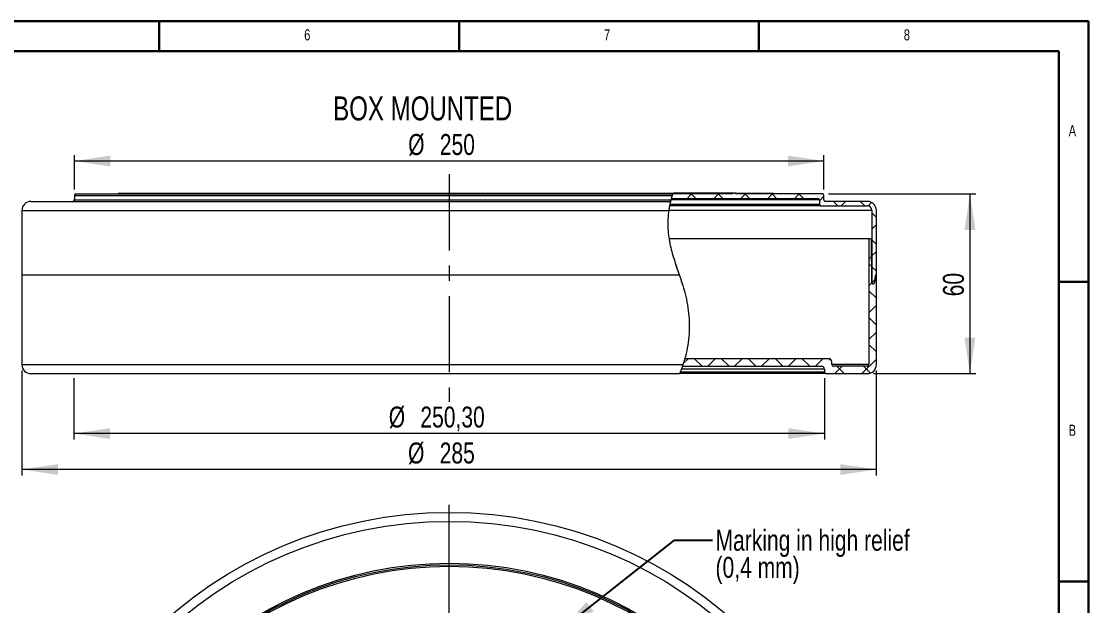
# Model space of a CAD drawing. Header units: millimetres. Extents: x 5 to 415, y 5 to 292.
# Drawn here: x 237 to 415, y 194.5 to 292 of the extents above; entities that cross this region are included whole.
import ezdxf

# ---------------------------------------------------------------- set-up
doc = ezdxf.new("R2010")
doc.units = ezdxf.units.MM
doc.linetypes.add('CENTERX2', pattern=[20.32, 12.7, -2.54, 2.54, -2.54])
doc.layers.add('AM_BOR', color=7, linetype='Continuous', lineweight=30)
doc.styles.add('SLDTEXTSTYLE4', font='TXT', dxfattribs={"width": 0.75})
doc.dimstyles.new('SLDDIMSTYLE0', dxfattribs={"dimtxt": 3.5, "dimasz": 6, "dimexe": 0, "dimexo": 0.0625, "dimgap": 0.875, "dimtad": 2, "dimlfac": 2, "dimrnd": 1e-09, "dimzin": 12, "dimdsep": 46, "dimtxsty": 'SLDTEXTSTYLE4', "dimsah": 1, "dimcen": 0.09, "dimadec": 0, "dimazin": 0, "dimtfac": 1, "dimtofl": 0, "dimtmove": 0, "dimatfit": 3, "dimfxl": 0, "dimtolj": 1, "dimtzin": 12, "dimarcsym": 0})
doc.dimstyles.new('SLDDIMSTYLE1', dxfattribs={"dimtxt": 0, "dimasz": 6, "dimexe": 0, "dimexo": 0.0625, "dimgap": 0, "dimtad": 0, "dimtih": 1, "dimtoh": 1, "dimdec": 0, "dimrnd": 1e-09, "dimzin": 0, "dimdsep": 46, "dimtxsty": 'Standard', "dimsah": 1, "dimcen": 0.09, "dimadec": 0, "dimazin": 0, "dimtfac": 6, "dimtdec": 0, "dimtofl": 0, "dimtmove": 0, "dimatfit": 3, "dimfxl": 0, "dimtolj": 1, "dimtzin": 0, "dimarcsym": 0})

# ---------------------------------------------------------------- blocks, each defined once
blk = doc.blocks.new('SW_HATCH_0')
at = {"color": 0, "linetype": 'Continuous', "lineweight": 0}
for p, q in [((0, 0), (0.75, 0.75)), ((1.44, 0), (0.69, 0.75)), ((4.49, 0), (5.24, 0.75)), ((5.93, 0), (5.18, 0.75)), ((8.98, 0), (9.73, 0.75)), ((10.42, 0), (9.67, 0.75)), ((13.47, 0), (14.22, 0.75)), ((14.91, 0), (14.16, 0.75)), ((17.96, 0), (18.71, 0.75)), ((19.4, 0), (18.65, 0.75)), ((22.06, -0.39), (22.81, 0.36)), ((25.14, -1.25), (24.39, -0.5)), ((25.69, -1.25), (26.44, -0.5)), ((29.63, -1.25), (28.88, -0.5)), ((30.17, -1.26), (30.76, -0.67)), ((31.56, -3.18), (30.81, -2.43)), ((30.81, -5.11), (31.56, -4.36)), ((30.75, -6.86), (30.65, -6.76)), ((31.56, -7.67), (30.81, -6.92)), ((30.81, -9.6), (31.56, -8.85)), ((30.78, -9.63), (30.31, -10.1)), ((30.79, -11.39), (30.31, -10.91)), ((31.56, -12.16), (30.81, -11.41)), ((30.81, -14.09), (30.31, -14.59)), ((30.81, -14.09), (31.27, -13.63)), ((31.56, -13.34), (31.27, -13.63)), ((31.56, -16.65), (30.31, -15.4)), ((31.56, -17.83), (30.31, -19.08)), ((31.56, -21.14), (30.31, -19.89)), ((31.56, -22.32), (30.31, -23.57)), ((31.56, -25.63), (30.31, -24.38)), ((0.19, -26.75), (-0.64, -27.58)), ((2.5, -28), (1.25, -26.75)), ((4.68, -26.75), (3.43, -28)), ((6.99, -28), (5.74, -26.75)), ((9.17, -26.75), (7.92, -28)), ((11.48, -28), (10.23, -26.75)), ((13.66, -26.75), (12.41, -28)), ((15.97, -28), (14.72, -26.75)), ((18.15, -26.75), (16.9, -28)), ((20.46, -28), (19.21, -26.75)), ((22.64, -26.75), (21.39, -28)), ((24.13, -27.18), (23.71, -26.76)), ((25.88, -28), (24.63, -29.25)), ((26.2, -29.25), (24.95, -28)), ((31.56, -26.81), (29.12, -29.25)), ((30.59, -29.15), (29.44, -28))]:
    blk.add_line(p, q, dxfattribs=at)
blk = doc.blocks.new('*D19')
at = {"color": 7, "linetype": 'Continuous', "lineweight": 0}
for p, q in [((371.59, 263.19), (396.2, 263.19)), ((395.2, 263.19), (395.2, 233.19)), ((379.09, 233.19), (396.2, 233.19))]:
    blk.add_line(p, q, dxfattribs=at)
for points in [[(395.2, 263.19), (394.3, 257.19), (396.1, 257.19)], [(395.2, 233.19), (396.1, 239.19), (394.3, 239.19)]]:
    blk.add_solid(points, dxfattribs=at)
at = {"color": 7, "linetype": 'Continuous', "lineweight": 0, "insert": (390.69, 246.1), "char_height": 3.5, "attachment_point": 1, "rotation": 90, "style": 'SLDTEXTSTYLE4'}
blk.add_mtext('60', dxfattribs=at)
blk = doc.blocks.new('*D20')
at = {"color": 7, "linetype": 'Continuous', "lineweight": 0}
for p, q in [((237.09, 233.69), (237.09, 216.19)), ((379.59, 233.69), (379.59, 216.19)), ((379.59, 217.19), (237.09, 217.19))]:
    blk.add_line(p, q, dxfattribs=at)
for points in [[(237.09, 217.19), (243.09, 216.29), (243.09, 218.09)], [(379.59, 217.19), (373.59, 218.09), (373.59, 216.29)]]:
    blk.add_solid(points, dxfattribs=at)
at = {"color": 7, "linetype": 'Continuous', "lineweight": 0, "char_height": 3.5, "attachment_point": 1, "style": 'SLDTEXTSTYLE4'}
for s, insert in [('%%c', (301.49, 221.7)), ('285', (306.77, 221.7))]:
    blk.add_mtext(s, dxfattribs=dict(at, insert=insert))
blk = doc.blocks.new('*D21')
at = {"color": 7, "linetype": 'Continuous', "lineweight": 0}
for p, q in [((245.77, 232.44), (245.77, 222.19)), ((370.92, 232.44), (370.92, 222.19)), ((370.92, 223.19), (245.77, 223.19))]:
    blk.add_line(p, q, dxfattribs=at)
for points in [[(245.77, 223.19), (251.77, 222.29), (251.77, 224.09)], [(370.92, 223.19), (364.92, 224.09), (364.92, 222.29)]]:
    blk.add_solid(points, dxfattribs=at)
at = {"color": 7, "linetype": 'Continuous', "lineweight": 0, "char_height": 3.5, "attachment_point": 1, "style": 'SLDTEXTSTYLE4'}
for s, insert in [('%%c', (298.28, 227.7)), ('250,30', (303.55, 227.7))]:
    blk.add_mtext(s, dxfattribs=dict(at, insert=insert))
blk = doc.blocks.new('*D22')
at = {"color": 7, "linetype": 'Continuous', "lineweight": 0}
for p, q in [((245.84, 263.94), (245.84, 269.68)), ((370.84, 263.94), (370.84, 269.68)), ((370.84, 268.68), (245.84, 268.68))]:
    blk.add_line(p, q, dxfattribs=at)
for points in [[(245.84, 268.68), (251.84, 267.78), (251.84, 269.58)], [(370.84, 268.68), (364.84, 269.58), (364.84, 267.78)]]:
    blk.add_solid(points, dxfattribs=at)
at = {"color": 7, "linetype": 'Continuous', "lineweight": 0, "char_height": 3.5, "attachment_point": 1, "style": 'SLDTEXTSTYLE4'}
for s, insert in [('%%c', (301.51, 273.19)), ('250', (306.79, 273.19))]:
    blk.add_mtext(s, dxfattribs=dict(at, insert=insert))
blk = doc.blocks.new('SW_NOTE_14')
at = {"color": 0, "linetype": 'Continuous', "lineweight": 0, "char_height": 3.5, "attachment_point": 1, "style": 'SLDTEXTSTYLE4'}
for s, insert in [('Marking in high relief ', (0.5, 1.74)), ('(0,4 mm)', (0.5, -2.79))]:
    blk.add_mtext(s, dxfattribs=dict(at, insert=insert))
blk = doc.blocks.new('SW_CENTERMARKSYMBOL_0')
at = {"color": 0, "linetype": 'Continuous', "lineweight": 0}
for p, q in [((0, 2.5), (0, 72.5)), ((-2.5, 0), (-72.5, 0)), ((0, 0), (-1.25, 0)), ((0, 0), (0, 1.25)), ((0, 0), (0, -1.25)), ((0, 0), (1.25, 0)), ((2.5, 0), (72.5, 0)), ((0, -2.5), (0, -72.5))]:
    blk.add_line(p, q, dxfattribs=at)

msp = doc.modelspace()

# ---------------------------------------------------------------- linework, layer by layer
at = {"color": 7, "linetype": 'CENTERX2', "lineweight": 0}
msp.add_line((308.34447, 266.46424), (308.34447, 228.51237), dxfattribs=at)
at = {"color": 7, "linetype": 'Continuous', "lineweight": 15}
for p, q in [((238.59447, 261.93962), (345.25968, 261.93962)), ((245.84447, 262.93962), (245.84447, 262.18962)), ((246.09447, 263.18962), (345.60159, 263.18962)), ((253.22142, 263.33962), (253.22142, 263.18962)), ((253.22142, 263.33962), (253.31157, 263.33962)), ((253.31157, 263.33962), (253.31157, 263.18962)), ((253.31157, 263.33962), (253.33477, 263.33962)), ((253.33477, 263.33962), (253.33477, 263.18962)), ((253.33477, 263.33962), (253.36237, 263.33962)), ((253.36237, 263.33962), (253.36237, 263.18962)), ((253.36237, 263.33962), (253.38552, 263.33962)), ((253.38552, 263.33962), (253.38552, 263.18962)), ((253.38552, 263.33962), (253.54427, 263.33962)), ((253.54427, 263.33962), (253.54427, 263.18962)), ((253.54427, 263.33962), (253.94057, 263.33962)), ((253.94057, 263.33962), (253.94057, 263.18962)), ((253.94057, 263.33962), (258.29422, 263.33962)), ((257.3139, 263.35837), (257.3139, 263.33962)), ((258.29422, 263.33962), (258.29422, 263.18962)), ((258.29422, 263.33962), (258.41137, 263.33962)), ((258.41137, 263.33962), (258.41137, 263.18962)), ((258.41137, 263.33962), (258.54557, 263.33962)), ((258.54557, 263.33962), (258.54557, 263.18962)), ((258.54557, 263.33962), (258.61137, 263.33962)), ((258.61137, 263.33962), (258.61137, 263.18962)), ((258.61137, 263.33962), (259.35827, 263.33962)), ((259.35827, 263.33962), (259.35827, 263.18962)), ((259.35827, 263.33962), (259.60532, 263.33962)), ((259.60532, 263.33962), (259.60532, 263.18962)), ((259.60532, 263.33962), (260.41857, 263.33962)), ((260.41857, 263.33962), (260.41857, 263.18962)), ((260.41857, 263.33962), (260.73247, 263.33962)), ((260.61077, 263.33962), (260.61077, 263.18962)), ((260.80201, 263.33962), (261.01847, 263.33962)), ((261.73062, 263.33962), (261.73062, 263.18962)), ((261.73062, 263.33962), (261.88997, 263.33962)), ((261.88997, 263.33962), (261.88997, 263.18962)), ((261.88997, 263.33962), (262.15767, 263.33962)), ((261.94655, 263.33962), (261.94655, 263.35837)), ((262.15767, 263.33962), (262.15767, 263.18962)), ((262.15767, 263.33962), (262.78092, 263.33962)), ((262.78092, 263.33962), (262.78092, 263.18962)), ((262.78092, 263.33962), (263.02162, 263.33962)), ((263.02162, 263.33962), (263.02162, 263.18962)), ((263.02162, 263.33962), (263.28932, 263.33962)), ((263.28932, 263.33962), (263.28932, 263.18962)), ((263.28932, 263.33962), (264.00842, 263.33962)), ((264.00842, 263.33962), (264.00842, 263.18962)), ((264.00842, 263.33962), (264.44817, 263.33962)), ((264.44817, 263.33962), (264.44817, 263.18962)), ((264.73162, 263.33962), (264.73162, 263.18962)), ((264.80116, 263.33962), (265.78352, 263.33962)), ((265.78352, 263.33962), (265.78352, 263.18962)), ((265.78352, 263.33962), (267.24107, 263.33962)), ((265.79485, 263.33962), (265.79485, 263.35837)), ((267.24107, 263.33962), (267.24107, 263.18962)), ((267.24107, 263.33962), (267.42177, 263.33962)), ((267.42177, 263.33962), (267.42177, 263.18962)), ((268.72875, 263.35837), (268.72875, 263.33962)), ((270.27872, 263.33962), (270.27872, 263.18962)), ((270.27872, 263.33962), (272.40987, 263.33962)), ((271.53782, 263.33962), (271.53782, 263.35837)), ((272.21102, 263.35837), (272.21102, 263.33962)), ((272.40987, 263.33962), (272.40987, 263.18962)), ((272.40987, 263.33962), (272.52397, 263.33962)), ((272.52397, 263.33962), (272.52397, 263.18962)), ((272.52397, 263.33962), (272.71697, 263.33962)), ((272.71697, 263.33962), (272.71697, 263.18962)), ((273.12296, 263.33962), (273.12296, 263.35837)), ((273.33704, 263.33962), (273.33704, 263.35837)), ((274.86917, 263.33962), (274.86917, 263.18962)), ((274.86917, 263.33962), (277.55107, 263.33962)), ((276.6191, 263.35837), (276.6191, 263.33962)), ((276.73605, 263.33962), (276.73605, 263.35837)), ((277.55107, 263.33962), (277.55107, 263.18962)), ((277.55107, 263.33962), (277.81097, 263.33962)), ((277.81097, 263.33962), (277.81097, 263.18962)), ((277.82202, 263.33962), (277.82202, 263.18962)), ((277.82202, 263.33962), (279.27457, 263.33962)), ((279.27457, 263.33962), (279.27457, 263.18962)), ((279.27457, 263.33962), (279.53327, 263.33962)), ((279.467, 263.35837), (279.467, 263.33962)), ((279.53327, 263.33962), (279.53327, 263.18962)), ((279.53327, 263.33962), (279.60407, 263.33962)), ((279.60407, 263.33962), (279.60407, 263.18962)), ((279.60407, 263.33962), (280.11467, 263.33962)), ((280.11467, 263.33962), (280.11467, 263.18962)), ((280.11467, 263.33962), (280.37517, 263.33962)), ((280.37517, 263.33962), (280.37517, 263.18962)), ((280.37517, 263.33962), (280.65577, 263.33962)), ((280.65577, 263.33962), (280.65577, 263.18962)), ((281.53062, 263.33962), (281.53062, 263.18962)), ((290.18016, 263.35837), (290.18016, 263.33962)), ((294.24629, 263.33962), (294.24629, 263.35837)), ((301.55761, 263.35837), (301.55761, 263.33962)), ((301.77075, 263.35837), (301.77075, 263.33962)), ((302.32022, 263.35837), (302.32022, 263.33962)), ((302.99977, 263.33962), (302.99977, 263.18962)), ((302.99977, 263.33962), (304.36732, 263.33962)), ((304.2005, 263.33962), (304.2005, 263.35837)), ((304.36732, 263.33962), (304.36732, 263.18962)), ((304.36732, 263.33962), (305.30027, 263.33962)), ((305.19799, 263.33962), (305.19799, 263.35837)), ((305.30027, 263.33962), (305.30027, 263.18962)), ((305.30027, 263.33962), (307.38467, 263.33962)), ((307.38467, 263.33962), (307.38467, 263.18962)), ((307.39927, 263.33962), (307.66097, 263.33962)), ((307.5736, 263.33962), (307.5736, 263.35837)), ((307.72197, 263.33962), (307.72197, 263.18962)), ((307.72197, 263.33962), (307.72777, 263.33962)), ((307.79732, 263.33962), (307.79732, 263.18962)), ((308.27457, 263.33962), (308.27457, 263.18962)), ((309.31454, 263.35837), (309.31454, 263.33962)), ((309.59757, 263.33962), (309.59757, 263.18962)), ((309.99355, 263.35837), (309.99355, 263.33962)), ((311.06252, 263.33962), (311.06252, 263.18962)), ((311.57107, 263.18962), (311.57107, 263.35837)), ((311.64622, 263.33962), (312.12847, 263.33962)), ((311.80913, 263.33962), (311.80913, 263.35837)), ((312.21307, 263.33962), (312.21307, 263.18962)), ((312.21307, 263.33962), (312.59537, 263.33962)), ((312.59537, 263.33962), (312.59537, 263.18962)), ((312.59537, 263.33962), (313.47747, 263.33962)), ((313.47747, 263.33962), (313.47747, 263.18962)), ((313.56856, 263.33962), (313.92672, 263.33962)), ((313.97517, 263.33962), (313.97517, 263.18962)), ((313.97517, 263.33962), (314.21837, 263.33962)), ((314.21837, 263.33962), (314.21837, 263.18962)), ((314.21837, 263.33962), (314.31947, 263.33962)), ((314.38902, 263.33962), (314.38902, 263.18962)), ((315.03141, 263.33962), (315.03141, 263.35837)), ((315.10647, 263.33962), (315.10647, 263.18962)), ((315.24665, 263.33962), (315.24665, 263.35837)), ((315.39951, 263.33962), (315.39951, 263.35837)), ((316.41727, 263.33962), (316.41727, 263.18962)), ((317.42647, 263.33962), (317.42647, 263.18962)), ((318.14622, 263.33962), (318.14622, 263.18962)), ((318.29057, 263.18962), (318.29057, 263.35837)), ((318.40012, 263.33962), (318.77762, 263.33962)), ((318.85402, 263.35837), (318.85402, 263.18962)), ((318.93957, 263.33962), (318.93957, 263.18962)), ((319.88282, 263.33962), (319.88282, 263.18962)), ((320.17006, 263.35837), (320.17006, 263.33962)), ((320.97462, 263.33962), (321.89312, 263.33962)), ((320.97462, 263.33962), (320.97462, 263.18962)), ((321.89312, 263.33962), (321.89312, 263.18962)), ((321.89312, 263.33962), (322.09387, 263.33962)), ((322.09387, 263.33962), (322.09387, 263.18962)), ((322.16341, 263.33962), (322.41212, 263.33962)), ((322.41212, 263.33962), (322.41212, 263.18962)), ((322.87572, 263.33962), (322.87572, 263.18962)), ((323.05912, 263.33962), (323.06892, 263.33962)), ((323.13847, 263.33962), (323.13847, 263.18962)), ((323.17389, 263.18962), (323.17389, 263.35837)), ((323.22626, 263.33962), (323.31202, 263.33962)), ((323.31202, 263.33962), (323.31202, 263.18962)), ((323.31202, 263.33962), (325.38107, 263.33962)), ((324.4267, 263.33962), (324.4267, 263.35837)), ((325.38107, 263.33962), (325.38107, 263.18962)), ((325.38107, 263.33962), (326.61617, 263.33962)), ((326.61617, 263.33962), (326.61617, 263.18962)), ((326.61617, 263.33962), (327.44822, 263.33962)), ((327.31233, 263.35837), (327.31233, 263.33962)), ((327.44822, 263.33962), (327.44822, 263.18962)), ((327.44822, 263.33962), (327.59252, 263.33962)), ((327.59252, 263.33962), (327.59252, 263.18962)), ((328.82662, 263.33962), (328.82662, 263.18962)), ((328.98775, 263.33962), (328.98775, 263.35837)), ((330.48682, 263.33962), (330.48682, 263.18962)), ((331.27052, 263.33962), (331.27052, 263.18962)), ((331.61762, 263.33962), (331.61762, 263.18962)), ((331.68267, 263.35837), (331.68267, 263.33962)), ((331.73367, 263.33962), (331.73367, 263.18962)), ((331.77982, 263.33962), (331.77982, 263.18962)), ((331.77982, 263.33962), (332.65507, 263.33962)), ((332.65507, 263.33962), (332.65507, 263.18962)), ((332.73517, 263.33962), (332.73517, 263.18962)), ((333.53642, 263.33962), (333.53642, 263.18962)), ((334.90202, 263.33962), (334.90202, 263.18962)), ((335.86472, 263.33962), (335.86472, 263.18962)), ((335.90504, 263.18962), (335.90504, 263.35837)), ((335.93426, 263.33962), (336.15192, 263.33962)), ((336.15192, 263.33962), (336.15192, 263.18962)), ((336.15192, 263.33962), (336.55407, 263.33962)), ((336.55407, 263.33962), (336.55407, 263.18962)), ((336.55407, 263.33962), (336.94572, 263.33962)), ((336.94572, 263.33962), (336.94572, 263.18962)), ((336.94572, 263.33962), (337.35007, 263.33962)), ((337.35007, 263.33962), (337.35007, 263.18962)), ((337.35007, 263.33962), (340.07722, 263.33962)), ((340.07722, 263.33962), (340.07722, 263.18962)), ((340.07722, 263.33962), (340.13702, 263.33962)), ((340.13702, 263.33962), (340.13702, 263.18962)), ((340.13702, 263.33962), (341.10757, 263.33962)), ((341.10757, 263.33962), (341.10757, 263.18962)), ((341.10757, 263.33962), (341.59197, 263.33962)), ((341.59197, 263.33962), (341.59197, 263.18962)), ((341.59197, 263.33962), (342.10577, 263.33962)), ((342.10577, 263.33962), (342.10577, 263.18962)), ((342.10577, 263.33962), (342.59287, 263.33962)), ((342.59287, 263.33962), (342.59287, 263.18962)), ((342.59287, 263.33962), (345.04697, 263.33962)), ((343.3736, 263.35837), (343.3736, 263.33962)), ((345.04697, 263.33962), (345.04697, 263.18962)), ((345.04697, 263.33962), (345.64917, 263.33962)), ((345.38487, 262.43962), (369.84447, 262.43962)), ((345.55617, 263.33962), (345.55617, 263.35837)), ((355.57817, 263.18962), (345.60159, 263.18962)), ((351.58382, 263.33962), (351.58382, 263.35837)), ((355.21182, 263.33962), (355.50862, 263.33962)), ((355.57817, 263.33962), (355.57817, 263.18962)), ((356.07817, 263.33962), (355.57817, 263.33962)), ((356.07817, 263.33962), (356.07817, 263.18962)), ((356.07817, 263.33962), (356.37247, 263.33962)), ((370.59447, 263.18962), (356.07817, 263.18962)), ((356.37247, 263.33962), (356.37247, 263.18962)), ((356.37247, 263.33962), (356.59937, 263.33962)), ((356.59937, 263.33962), (356.59937, 263.18962)), ((356.59937, 263.33962), (357.08667, 263.33962)), ((357.08667, 263.33962), (357.08667, 263.18962)), ((357.08667, 263.33962), (357.33182, 263.33962)), ((357.33182, 263.33962), (357.33182, 263.18962)), ((357.33182, 263.33962), (357.77507, 263.33962)), ((357.84402, 263.35837), (357.84402, 263.18962)), ((357.91882, 263.33962), (357.91882, 263.18962)), ((358.35837, 263.33962), (358.35837, 263.18962)), ((358.92325, 263.33962), (358.92325, 263.35837)), ((359.00262, 263.33962), (359.00262, 263.18962)), ((359.00262, 263.33962), (360.70522, 263.33962)), ((360.70522, 263.33962), (360.70522, 263.18962)), ((360.82652, 263.33962), (361.02397, 263.33962)), ((361.02397, 263.33962), (361.02397, 263.18962)), ((361.13237, 263.33962), (361.13237, 263.18962)), ((361.13237, 263.33962), (361.49042, 263.33962)), ((361.49042, 263.33962), (361.49042, 263.18962)), ((362.28082, 263.33962), (362.28082, 263.18962)), ((362.4087, 263.18962), (362.4087, 263.35837)), ((370.09447, 262.18962), (370.09447, 261.43962)), ((370.84447, 262.18962), (370.84447, 262.93962)), ((378.09447, 261.93962), (371.09447, 261.93962)), ((237.09447, 260.43962), (237.09447, 249.68962)), ((370.34447, 261.18962), (345.11983, 261.18962)), ((370.34447, 261.18962), (378.09447, 261.18962)), ((378.84447, 260.43962), (378.84447, 248.33962)), ((379.59447, 249.68962), (379.59447, 260.43962)), ((345.03581, 255.54067), (345.13297, 255.10058)), ((378.34447, 255.68962), (345.04917, 255.68962)), ((378.34447, 255.68962), (378.34447, 234.68962)), ((378.64315, 255.68962), (378.34447, 255.68962)), ((378.84343, 248.33857), (378.79315, 255.54067)), ((237.09447, 249.68962), (237.09447, 234.68962)), ((237.09447, 249.68962), (346.71629, 249.68962)), ((379.38801, 249.5553), (379.25859, 248.32394)), ((379.59447, 249.68962), (379.53718, 249.68962)), ((379.59447, 234.68962), (379.59447, 249.68962)), ((379.10941, 248.18962), (378.99342, 248.18962)), ((378.99447, 248.18962), (379.10941, 248.18962)), ((371.66947, 235.68962), (347.64821, 235.68962)), ((372.16947, 234.68962), (372.16947, 235.18962)), ((238.59447, 233.18962), (346.75038, 233.18962)), ((371.16947, 233.18962), (346.75038, 233.18962)), ((347.24879, 234.43962), (370.41947, 234.43962)), ((370.91947, 233.93962), (370.91947, 233.43962)), ((371.16947, 233.18962), (378.09447, 233.18962)), ((378.09447, 234.43962), (372.41947, 234.43962))]:
    msp.add_line(p, q, dxfattribs=at)
at = {"color": 8, "linetype": 'Continuous', "lineweight": 15}
for p, q in [((245.84447, 262.93962), (345.52545, 262.93962)), ((245.84447, 262.18962), (345.32037, 262.18962)), ((370.09447, 262.18962), (345.34982, 262.18962)), ((237.09447, 260.43962), (344.97498, 260.43962)), ((378.84447, 260.43962), (345.01114, 260.43962)), ((370.09447, 261.43962), (345.17549, 261.43962)), ((346.68751, 249.5553), (346.76169, 249.5553)), ((378.84447, 248.33962), (378.84342, 248.33962)), ((237.09447, 234.68962), (347.3363, 234.68962)), ((370.91947, 233.43962), (346.89893, 233.43962)), ((370.91947, 233.93962), (347.10321, 233.93962)), ((378.34447, 234.68962), (372.16947, 234.68962))]:
    msp.add_line(p, q, dxfattribs=at)
at = {"color": 7, "linetype": 'Continuous', "lineweight": 15}
for radius in [71.25, 69.75, 62.75, 62.5, 62.25]:
    msp.add_circle((308.34447, 138.78306), radius, dxfattribs=at)
for centre, radius, start, end in [((238.59447, 260.43962), 1.5, 90, 180), ((245.59447, 262.18962), 0.25, 270, 0), ((246.09447, 262.93962), 0.25, 90, 180), ((369.84447, 262.18962), 0.25, 0, 90), ((370.59447, 262.93962), 0.25, 0, 90), ((371.09447, 262.18962), 0.25, 180, 270), ((378.09447, 260.43962), 1.5, 0, 90), ((370.34447, 261.43962), 0.25, 180, 270), ((378.09447, 260.43962), 0.75, 0, 90), ((378.64315, 255.53962), 0.15, 0.4, 90), ((379.53718, 249.53962), 0.15, 90, 174), ((378.99342, 248.33962), 0.15, 180.3999951, 270), ((378.99447, 248.33962), 0.15, 180, 270), ((379.10941, 248.33962), 0.15, 270, 354), ((371.66947, 235.18962), 0.5, 0, 90), ((238.59447, 234.68962), 1.5, 180, 270), ((370.41947, 233.93962), 0.5, 0, 90), ((371.16947, 233.43962), 0.25, 180, 270), ((372.41947, 234.68962), 0.25, 180, 270), ((378.09447, 234.68962), 1.5, 270, 0), ((378.09447, 234.68962), 0.25, 270, 0)]:
    msp.add_arc(centre, radius, start, end, dxfattribs=at)
for points, knots in [([(260.61077, 263.33962), (260.65416, 263.33962), (260.74019, 263.33962), (261.14243, 263.33962), (261.56818, 263.33962), (261.66107, 263.33962)], [0, 0, 0, 0, 0.443084892, 0.878486836, 1, 1, 1, 1]), ([(267.42177, 263.33962), (267.98925, 263.33962), (268.91678, 263.33962), (269.89787, 263.33962), (270.27872, 263.33962)], [0, 0, 0, 0, 0.6118157278, 1, 1, 1, 1]), ([(272.71697, 263.33962), (272.95255, 263.33962), (273.41902, 263.33962), (274.12972, 263.33962), (274.61234, 263.33962), (274.80609, 263.33962)], [0, 0, 0, 0, 0.379147396, 0.750770141, 1, 1, 1, 1]), ([(281.60587, 263.33962), (282.50723, 263.33962), (284.55811, 263.33962), (287.98743, 263.33962), (291.80991, 263.33962), (295.77628, 263.33962), (299.48749, 263.33962), (301.90009, 263.33962), (302.93022, 263.33962)], [0, 0, 0, 0, 0.141363311, 0.321647497, 0.503093484, 0.682837316, 0.864578419, 1, 1, 1, 1]), ([(311.06252, 263.33962), (311.23681, 263.33962), (311.54611, 263.33962), (311.55288, 263.33962), (311.55584, 263.33962)], [0, 0, 0, 0, 0.5634983547, 1, 1, 1, 1]), ([(319.88282, 263.33962), (320.16369, 263.33962), (320.49784, 263.33962), (320.86024, 263.33962), (320.91802, 263.33962)], [0, 0, 0, 0, 0.840564449, 1, 1, 1, 1]), ([(345.25968, 261.93962), (345.25968, 261.93962), (345.25125, 261.90423), (345.22797, 261.80251), (345.21838, 261.76016), (345.1965, 261.66126), (345.18414, 261.60444), (345.15682, 261.4749), (345.14174, 261.40161), (345.11034, 261.24283), (345.09389, 261.15684), (345.05976, 260.96948), (345.04238, 260.86964), (345.0082, 260.66151), (344.99113, 260.55145), (344.97498, 260.43962)], [0, 0, 0, 0, 0.25, 0.25, 0.375, 0.375, 0.5, 0.5, 0.625, 0.625, 0.75, 0.75, 0.875, 0.875, 1, 1, 1, 1]), ([(345.32037, 262.18962), (345.30135, 262.11365), (345.28583, 262.0495), (345.26526, 261.96354), (345.25968, 261.93962), (345.25968, 261.93962)], [0, 0, 0, 0, 0.5, 0.5, 1, 1, 1, 1]), ([(345.60159, 263.18962), (345.60159, 263.18962), (345.59398, 263.1654), (345.56747, 263.07939), (345.54828, 263.01657), (345.52545, 262.93962)], [0, 0, 0, 0, 0.5, 0.5, 1, 1, 1, 1]), ([(355.57817, 263.33962), (355.54064, 263.33962), (355.46623, 263.33962), (354.86671, 263.33962), (353.92989, 263.33962), (352.63723, 263.33962), (351.03009, 263.33962), (349.11017, 263.33962), (347.36382, 263.33962), (346.16102, 263.33962), (345.78825, 263.33962)], [0, 0, 0, 0, 0.1403475248, 0.2782613045, 0.414243845, 0.5487249176, 0.6820673623, 0.8122162541, 0.9418023928, 1, 1, 1, 1]), ([(344.97498, 260.43962), (344.84195, 259.51888), (344.78492, 258.59868), (344.82812, 257.21931), (344.86504, 256.75968), (344.9802, 255.84071), (345.05846, 255.38089), (345.33786, 254.02631), (345.58416, 253.1468), (346.12769, 251.40864), (346.42508, 250.55007), (346.71629, 249.68962)], [0, 0, 0, 0, 0.25, 0.25, 0.375, 0.375, 0.5, 0.5, 0.75, 0.75, 1, 1, 1, 1]), ([(345.01084, 255.68962), (345.01084, 255.68962), (345.01287, 255.67711), (345.02178, 255.62328), (345.02872, 255.58188), (345.03581, 255.54067)], [0, 0, 0, 0, 0.5, 0.5, 1, 1, 1, 1]), ([(345.85214, 252.31703), (345.89206, 252.1808), (346.15242, 251.29245), (346.4558, 250.42449), (346.71265, 249.68962)], [0, 0, 0, 0, 0.153346014, 1, 1, 1, 1]), ([(346.71629, 249.68962), (347.12154, 248.49225), (347.51457, 247.29227), (348.10331, 244.83688), (348.29196, 243.57932), (348.38042, 241.96494), (348.39074, 241.63994), (348.39598, 240.98551), (348.39086, 240.65915), (348.35271, 239.68676), (348.29699, 239.04559), (348.04047, 237.14291), (347.75123, 235.90202), (347.3363, 234.68962)], [0, 0, 0, 0, 0.25, 0.25, 0.5, 0.5, 0.5625, 0.5625, 0.625, 0.625, 0.75, 0.75, 1, 1, 1, 1]), ([(346.71629, 249.68962), (346.71629, 249.68962), (346.72091, 249.67598), (346.73672, 249.62923), (346.74803, 249.59578), (346.76169, 249.5553)], [0, 0, 0, 0, 0.5, 0.5, 1, 1, 1, 1]), ([(347.16767, 248.32394), (347.18064, 248.28325), (347.19128, 248.2497), (347.20607, 248.20298), (347.21028, 248.18962), (347.21028, 248.18962)], [0, 0, 0, 0, 0.5, 0.5, 1, 1, 1, 1]), ([(347.64821, 235.68962), (347.64821, 235.68962), (347.64481, 235.67753), (347.63182, 235.63183), (347.62244, 235.59897), (347.59754, 235.5131), (347.58212, 235.46047), (347.54509, 235.33675), (347.5238, 235.26677), (347.49975, 235.18962)], [0, 0, 0, 0, 0.25, 0.25, 0.5, 0.5, 0.75, 0.75, 1, 1, 1, 1]), ([(347.3363, 234.68962), (347.30324, 234.59303), (347.26923, 234.49619), (347.19922, 234.30196), (347.16284, 234.20362), (347.09181, 234.01623), (347.05677, 233.92603), (346.98843, 233.75374), (346.95666, 233.6755), (346.89829, 233.53397), (346.87174, 233.47083), (346.82691, 233.3654), (346.80806, 233.32171), (346.76387, 233.21991), (346.75038, 233.18962), (346.75038, 233.18962)], [0, 0, 0, 0, 0.125, 0.125, 0.25, 0.25, 0.375, 0.375, 0.5, 0.5, 0.625, 0.625, 0.75, 0.75, 1, 1, 1, 1])]:
    msp.add_open_spline(points, degree=3, knots=knots, dxfattribs=at)
for points in [[(264.44817, 263.33962), (264.46352, 263.33962), (264.55802, 263.33962), (264.73162, 263.33962)], [(280.65577, 263.33962), (281.06572, 263.33962), (281.35687, 263.33962), (281.53062, 263.33962)], [(307.79732, 263.33962), (307.90957, 263.33962), (308.06797, 263.33962), (308.27457, 263.33962)], [(308.27457, 263.33962), (308.62042, 263.33962), (309.06177, 263.33962), (309.59757, 263.33962)], [(309.59757, 263.33962), (310.21202, 263.33962), (310.70002, 263.33962), (311.06252, 263.33962)], [(314.38902, 263.33962), (314.53217, 263.33962), (314.77127, 263.33962), (315.10647, 263.33962)], [(315.10647, 263.33962), (315.44057, 263.33962), (315.87822, 263.33962), (316.41727, 263.33962)], [(316.41727, 263.33962), (316.83187, 263.33962), (317.16867, 263.33962), (317.42647, 263.33962)], [(317.42647, 263.33962), (317.76627, 263.33962), (318.00542, 263.33962), (318.14622, 263.33962)], [(318.93957, 263.33962), (319.10017, 263.33962), (319.41467, 263.33962), (319.88282, 263.33962)], [(322.41212, 263.33962), (322.59287, 263.33962), (322.74732, 263.33962), (322.87572, 263.33962)], [(322.87572, 263.33962), (323.00392, 263.33962), (323.09102, 263.33962), (323.13847, 263.33962)], [(327.59252, 263.33962), (327.89422, 263.33962), (328.30572, 263.33962), (328.82662, 263.33962)], [(328.82662, 263.33962), (329.34797, 263.33962), (329.90092, 263.33962), (330.48682, 263.33962)], [(330.48682, 263.33962), (330.81077, 263.33962), (331.07167, 263.33962), (331.27052, 263.33962)], [(331.27052, 263.33962), (331.42032, 263.33962), (331.53587, 263.33962), (331.61762, 263.33962)], [(332.73517, 263.33962), (333.00192, 263.33962), (333.26857, 263.33962), (333.53642, 263.33962)], [(333.53642, 263.33962), (333.98712, 263.33962), (334.44247, 263.33962), (334.90202, 263.33962)], [(334.90202, 263.33962), (335.42902, 263.33962), (335.74947, 263.33962), (335.86472, 263.33962)], [(345.52545, 262.93962), (345.45194, 262.69184), (345.38352, 262.44186), (345.32037, 262.18962)], [(345.60159, 263.18962), (345.61725, 263.23975), (345.63311, 263.28975), (345.64917, 263.33962)], [(357.91882, 263.33962), (357.99992, 263.33962), (358.14677, 263.33962), (358.35837, 263.33962)], [(358.35837, 263.33962), (358.57097, 263.33962), (358.78567, 263.33962), (359.00262, 263.33962)], [(361.49042, 263.33962), (361.86372, 263.33962), (362.12682, 263.33962), (362.28082, 263.33962)], [(346.76169, 249.5553), (346.89983, 249.14603), (347.03624, 248.73616), (347.16767, 248.32394)]]:
    msp.add_open_spline(points, degree=3, dxfattribs=at)
at = {"layer": 'AM_BOR'}
for p, q in [((415, 292), (5, 292)), ((260, 287), (260, 292)), ((310, 292), (310, 287)), ((360, 287), (360, 292)), ((415, 5), (415, 292)), ((410, 287), (10, 287)), ((410, 287), (410, 56.04758)), ((415, 248.5), (410, 248.5)), ((410, 198.5), (415, 198.5))]:
    msp.add_line(p, q, dxfattribs=at)

# ---------------------------------------------------------------- block references
at = {"color": 7, "linetype": 'Continuous', "lineweight": 0}
for name, p in [('SW_HATCH_0', (348.03524, 262.43962)), ('SW_CENTERMARKSYMBOL_0', (308.34447, 138.78306)), ('SW_NOTE_14', (352.27048, 205.39556))]:
    msp.add_blockref(name, p, dxfattribs=at)

# ---------------------------------------------------------------- texts
at = {"color": 7, "linetype": 'Continuous', "lineweight": 0, "attachment_point": 1, "style": 'SLDTEXTSTYLE4'}
for s, insert, char_height in [('6', (284.16667, 290.66802), 1.85208), ('7', (334.16667, 290.66802), 1.85208), ('8', (384.16667, 290.66802), 1.85208), ('BOX MOUNTED', (288.9995, 279.46615), 4), ('A', (411.66667, 274.66802), 1.85208), ('B', (411.66667, 224.66802), 1.85208)]:
    msp.add_mtext(s, dxfattribs=dict(at, insert=insert, char_height=char_height))

# ---------------------------------------------------------------- dimensions: what is measured, and where the dimension line sits
at = {"color": 7, "linetype": 'Continuous', "lineweight": 0}
for base, p1, p2, picture, middle in [((245.84447, 268.67622), (370.84447, 262.93962), (245.84447, 262.93962), '*D22', (308.02563, 268.67622)), ((237.09447, 217.18962), (379.59447, 234.68962), (237.09447, 234.68962), '*D20', (308.00896, 217.18962)), ((245.76947, 223.18962), (370.91947, 233.43962), (245.76947, 233.43962), '*D21', (308.02565, 223.18962))]:
    dim = msp.add_linear_dim(base=base, p1=p1, p2=p2, text='%%c<>', dimstyle='SLDDIMSTYLE0', dxfattribs=at)
    dim.commit()
    dim.dimension.update_dxf_attribs({"geometry": picture, "text_midpoint": middle, "dimtype": 160})
dim = msp.add_linear_dim(base=(395.20384, 233.18962), p1=(370.59447, 263.18962), p2=(378.09447, 233.18962), angle=90, dimstyle='SLDDIMSTYLE0', dxfattribs=at)
dim.commit()
dim.dimension.update_dxf_attribs({"geometry": '*D19', "text_midpoint": (395.20384, 248.68802), "dimtype": 160})

# ---------------------------------------------------------------- leaders
msp.add_leader([(327.1393, 190.56473), (345.92048, 205.39556), (352.27048, 205.39556)], dimstyle='SLDDIMSTYLE1', dxfattribs=at)

doc.saveas('drawing.dxf')
